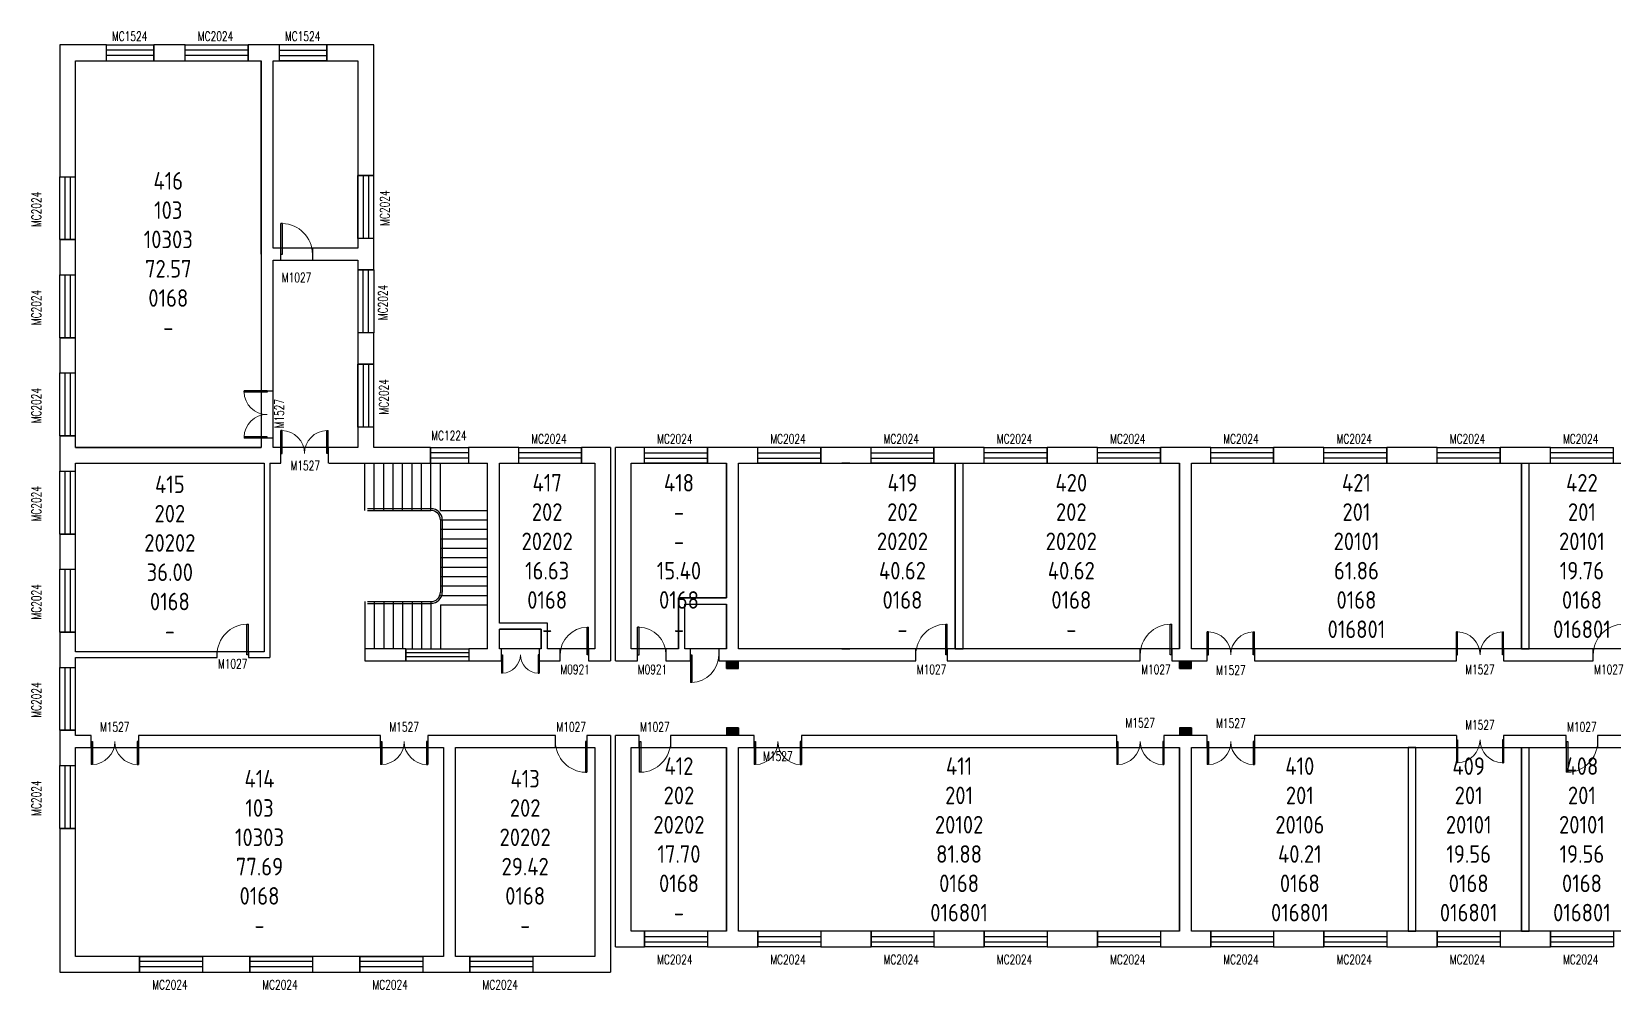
# Model space of a CAD drawing. Extents: x 249617 to 340609, y 30791 to 61243.
# Drawn here: x 249617 to 299901, y 30791 to 61243 of the extents above; entities that cross this region are included whole.
import ezdxf

# ---------------------------------------------------------------- set-up
doc = ezdxf.new("R2010")
doc.units = 0
doc.header["$LTSCALE"] = 1000
doc.header["$MEASUREMENT"] = 0
for name, color, linetype in [('body', 30, 'Continuous'), ('RM', 4, 'Continuous'), ('RM$', 5, 'Continuous'), ('RM$TXT', 5, 'Continuous')]:
    doc.layers.add(name, color=color, linetype=linetype)
doc.layers.get('0').freeze()
doc.styles.add('_TCH_WINDOW', font='SIMPLEX', dxfattribs={"height": 3.5, "bigfont": 'GBCBIG'})
doc.styles.add('HZ', font='gbenor.shx', dxfattribs={"bigfont": 'hztxt.shx'})

# ---------------------------------------------------------------- blocks, each defined once
blk = doc.blocks.new('$TCHSYS$WIN2D')
for p, q in [((-0.5, 0.5), (0.5, 0.5)), ((-0.5, 0.5), (-0.5, -0.5)), ((0.5, 0.5), (0.5, -0.5)), ((0.5, 0.167), (-0.5, 0.167)), ((0.5, -0.167), (-0.5, -0.167)), ((-0.5, -0.5), (0.5, -0.5))]:
    blk.add_line(p, q)
blk = doc.blocks.new('$DorLib2D$00000002')
for p, q in [((-0.5, 0), (-0.5, 0.4875)), ((-0.475, 0.4875), (-0.5, 0.4875)), ((-0.475, 0), (-0.475, 0.4875)), ((0.475, 0), (0.475, 0.4875)), ((0.475, 0.4875), (0.5, 0.4875)), ((0.5, 0), (0.5, 0.4875)), ((-0.5, 0), (-0.475, 0)), ((0.5, 0), (0.475, 0))]:
    blk.add_line(p, q)
at = {"lineweight": 13}
for centre, start, end in [((-0.4875, 0), 0, 88.53072), ((0.4875, 0), 91.46928, 180)]:
    blk.add_arc(centre, 0.4875, start, end, dxfattribs=at)
blk = doc.blocks.new('$DorLib2D$00000001')
for p, q in [((0.45, 0.975), (0.5, 0.975)), ((0.45, 0), (0.45, 0.975)), ((0.5, 0), (0.5, 0.975)), ((0.5, 0), (0.45, 0))]:
    blk.add_line(p, q)
at = {"lineweight": 13}
blk.add_arc((0.475, 0), 0.975, 91.4693, 180, dxfattribs=at)

msp = doc.modelspace()

# ---------------------------------------------------------------- hatches: boundary and pattern name
at = {"layer": 'body'}
for points in [[(272091, 40989), (272091, 41239), (271711, 41239), (271711, 40989)], [(286491, 40989), (286491, 41239), (286111, 41239), (286111, 40989)], [(271711, 39110), (271711, 38859), (272091, 38859), (272091, 39110)], [(286111, 39110), (286111, 38859), (286491, 38859), (286491, 39110)]]:
    msp.add_hatch(color=30, dxfattribs=at).paths.add_polyline_path(points)

# ---------------------------------------------------------------- linework, layer by layer
at = {"layer": 'body', "color": 30}
for p, q in [((252001, 60819), (250511, 60819)), ((250511, 60819), (250511, 56629)), ((252001, 60319), (252001, 60819)), ((254501, 60819), (253501, 60819)), ((253501, 60819), (253501, 60319)), ((254501, 60319), (254501, 60819)), ((257101, 60819), (256501, 60819)), ((256501, 60819), (256501, 60319)), ((257501, 60819), (257101, 60819)), ((257501, 60319), (257501, 60819)), ((260491, 60819), (259001, 60819)), ((259001, 60819), (259001, 60319)), ((260491, 56669), (260491, 60819)), ((251011, 60319), (252001, 60319)), ((251011, 56629), (251011, 60319)), ((253501, 60319), (254501, 60319)), ((256501, 60319), (256911, 60319)), ((256911, 54169), (256911, 60319)), ((257291, 60319), (257501, 60319)), ((257291, 54359), (257291, 60319)), ((259001, 60319), (259991, 60319)), ((259991, 60319), (259991, 56669)), ((250511, 56629), (251011, 56629)), ((259991, 56669), (260491, 56669)), ((251011, 54629), (250511, 54629)), ((250511, 54629), (250511, 53509)), ((251011, 53509), (251011, 54629)), ((257541, 54359), (257291, 54359)), ((257541, 53979), (257541, 54359)), ((259991, 54359), (258541, 54359)), ((258541, 54359), (258541, 53979)), ((260491, 54669), (259991, 54669)), ((259991, 54669), (259991, 54359)), ((260491, 54169), (260491, 54669)), ((256911, 54169), (256911, 49819)), ((257291, 49819), (257291, 53979)), ((257291, 53979), (257541, 53979)), ((258541, 53979), (259991, 53979)), ((259991, 53979), (259991, 53669)), ((260491, 53669), (260491, 54169)), ((250511, 53509), (251011, 53509)), ((259991, 53669), (260491, 53669)), ((251011, 51509), (250511, 51509)), ((250511, 51509), (250511, 50389)), ((251011, 50389), (251011, 51509)), ((259991, 51669), (259991, 50669)), ((260491, 51669), (259991, 51669)), ((260491, 50669), (260491, 51669)), ((250511, 50389), (251011, 50389)), ((259991, 50669), (260491, 50669)), ((256911, 49819), (257291, 49819)), ((251011, 48389), (250511, 48389)), ((250511, 48389), (250511, 47829)), ((251011, 48019), (251011, 48389)), ((257291, 48319), (256911, 48319)), ((256911, 48319), (256911, 48019)), ((257291, 48019), (257291, 48319)), ((260491, 48669), (259991, 48669)), ((259991, 48669), (259991, 48019)), ((260491, 48019), (260491, 48669)), ((250511, 47829), (250511, 47269)), ((251011, 48019), (256911, 48019)), ((257541, 48019), (257291, 48019)), ((257541, 47519), (257541, 48019)), ((259991, 48019), (259041, 48019)), ((259041, 48019), (259041, 47519)), ((262301, 48019), (260491, 48019)), ((262301, 47519), (262301, 48019)), ((264301, 48019), (263501, 48019)), ((263501, 48019), (263501, 47519)), ((265101, 48019), (264301, 48019)), ((265101, 47519), (265101, 48019)), ((268021, 48019), (267101, 48019)), ((267101, 48019), (267101, 47519)), ((268021, 48019), (268021, 41239)), ((268181, 41239), (268181, 48019)), ((269101, 48019), (268181, 48019)), ((269101, 47519), (269101, 48019)), ((271901, 48019), (271101, 48019)), ((271101, 48019), (271101, 47519)), ((272701, 48019), (271901, 48019)), ((272701, 47519), (272701, 48019)), ((276301, 48019), (274701, 48019)), ((274701, 48019), (274701, 47519)), ((276301, 47519), (276301, 48019)), ((279901, 48019), (278301, 48019)), ((278301, 48019), (278301, 47519)), ((279901, 47519), (279901, 48019)), ((283501, 48019), (281901, 48019)), ((281901, 48019), (281901, 47519)), ((283501, 47519), (283501, 48019)), ((286301, 48019), (285501, 48019)), ((285501, 48019), (285501, 47519)), ((287101, 48019), (286301, 48019)), ((287101, 47519), (287101, 48019)), ((290701, 48019), (289101, 48019)), ((289101, 48019), (289101, 47519)), ((290701, 47519), (290701, 48019)), ((294301, 48019), (292701, 48019)), ((292701, 48019), (292701, 47519)), ((294301, 47519), (294301, 48019)), ((297901, 48019), (296301, 48019)), ((296301, 48019), (296301, 47519)), ((297901, 47519), (297901, 48019)), ((250511, 47269), (251011, 47269)), ((251011, 47519), (257011, 47519)), ((251011, 47269), (251011, 47519)), ((257011, 47519), (257011, 41519)), ((257191, 47519), (257541, 47519)), ((257191, 47519), (257191, 41339)), ((259062, 47519), (260301, 47519)), ((260211, 46019), (260211, 47519)), ((260301, 47519), (262301, 47519)), ((260511, 46019), (260511, 47519)), ((260811, 46019), (260811, 47519)), ((261111, 46019), (261111, 47519)), ((261411, 46019), (261411, 47519)), ((261711, 46019), (261711, 47519)), ((262011, 46019), (262011, 47519)), ((262311, 46019), (262311, 47519)), ((262611, 46019), (262611, 47519)), ((263501, 47519), (264111, 47519)), ((264111, 42339), (264111, 47519)), ((264491, 47519), (265101, 47519)), ((264491, 42439), (264491, 47519)), ((267101, 47519), (267521, 47519)), ((267521, 47519), (267521, 41619)), ((268681, 41619), (268681, 47519)), ((268681, 47519), (269101, 47519)), ((271101, 47519), (271711, 47519)), ((271711, 43239), (271711, 47519)), ((272091, 47519), (272701, 47519)), ((272091, 43139), (272091, 47519)), ((274701, 47519), (276301, 47519)), ((275626, 47519), (275376, 47519)), ((278301, 47519), (279901, 47519)), ((278976, 41619), (278976, 47519)), ((278976, 47519), (279226, 47519)), ((279226, 41619), (279226, 47519)), ((281901, 47519), (283501, 47519)), ((285501, 47519), (286111, 47519)), ((286111, 41619), (286111, 47519)), ((286491, 41619), (286491, 47519)), ((286491, 47519), (287101, 47519)), ((289101, 47519), (290701, 47519)), ((292701, 47519), (294301, 47519)), ((296301, 47519), (297901, 47519)), ((296976, 41619), (296976, 47519)), ((296976, 47519), (297226, 47519)), ((297226, 41619), (297226, 47519)), ((260291, 46079), (262311, 46079)), ((260291, 46019), (262311, 46019)), ((262611, 46019), (264111, 46019)), ((251011, 45269), (250511, 45269)), ((250511, 45269), (250511, 44149)), ((251011, 44149), (251011, 45269)), ((262611, 45719), (262611, 43419)), ((262611, 45719), (264111, 45719)), ((262611, 45419), (264111, 45419)), ((262671, 45719), (262671, 43419)), ((262611, 45119), (264111, 45119)), ((262611, 44819), (264111, 44819)), ((262611, 44519), (264111, 44519)), ((250511, 44149), (251011, 44149)), ((262611, 44219), (264111, 44219)), ((262611, 43919), (264111, 43919)), ((262611, 43619), (264111, 43619)), ((262611, 43319), (264111, 43319)), ((260211, 43119), (260211, 41619)), ((260291, 43119), (262311, 43119)), ((260291, 43059), (262311, 43059)), ((260511, 43119), (260511, 41619)), ((260811, 43119), (260811, 41619)), ((261111, 43119), (261111, 41619)), ((261411, 43119), (261411, 41619)), ((261711, 43119), (261711, 41619)), ((262011, 43119), (262011, 41619)), ((262311, 43119), (262311, 41619)), ((262611, 43019), (264111, 43019)), ((262611, 43019), (262611, 41619)), ((270184, 41619), (270184, 43239)), ((270184, 43239), (271711, 43239)), ((270384, 41619), (270384, 43039)), ((270384, 43039), (271711, 43039)), ((271711, 41619), (271711, 43039)), ((272091, 41619), (272091, 43139)), ((264111, 41619), (264111, 42339)), ((266017, 42439), (264491, 42439)), ((264491, 41619), (264491, 42239)), ((265817, 42239), (264491, 42239)), ((265817, 41619), (265817, 42239)), ((266017, 41619), (266017, 42439)), ((251011, 42149), (250511, 42149)), ((250511, 42149), (250511, 41429)), ((251011, 41519), (251011, 42149)), ((250511, 41429), (250511, 41029)), ((255511, 41519), (251011, 41519)), ((251011, 41339), (255511, 41339)), ((251011, 41029), (251011, 41339)), ((255511, 41339), (255511, 41519)), ((257011, 41519), (256511, 41519)), ((256511, 41519), (256511, 41339)), ((256511, 41339), (257191, 41339)), ((261518, 41619), (260211, 41619)), ((260211, 41619), (260211, 41239)), ((260211, 41239), (261518, 41239)), ((261518, 41239), (261518, 41619)), ((264111, 41619), (263518, 41619)), ((263518, 41619), (263518, 41239)), ((263518, 41239), (264301, 41239)), ((264301, 41239), (264554, 41239)), ((264554, 41619), (264491, 41619)), ((264554, 41239), (264554, 41619)), ((265817, 41619), (265754, 41619)), ((265754, 41619), (265754, 41239)), ((265754, 41239), (265917, 41239)), ((265917, 41239), (266421, 41239)), ((266421, 41619), (266017, 41619)), ((266421, 41239), (266421, 41619)), ((267521, 41619), (267321, 41619)), ((267321, 41619), (267321, 41239)), ((267321, 41239), (268021, 41239)), ((268181, 41239), (268881, 41239)), ((268881, 41619), (268681, 41619)), ((268881, 41239), (268881, 41619)), ((270184, 41619), (269781, 41619)), ((269781, 41619), (269781, 41239)), ((269781, 41239), (270284, 41239)), ((270284, 41239), (270559, 41239)), ((270559, 41619), (270384, 41619)), ((270559, 41239), (270559, 41619)), ((271711, 41619), (271459, 41619)), ((271459, 41619), (271459, 41239)), ((271459, 41239), (271901, 41239)), ((271711, 40989), (271711, 41239)), ((271711, 41239), (272091, 41239)), ((271901, 41239), (277726, 41239)), ((277726, 41619), (272091, 41619)), ((272091, 40989), (272091, 41239)), ((275376, 41619), (275626, 41619)), ((277726, 41239), (277726, 41619)), ((284861, 41619), (278726, 41619)), ((278726, 41619), (278726, 41239)), ((278726, 41239), (284861, 41239)), ((278976, 41619), (279226, 41619)), ((284861, 41239), (284861, 41619)), ((286111, 41619), (285861, 41619)), ((285861, 41619), (285861, 41239)), ((285861, 41239), (286301, 41239)), ((286111, 40989), (286111, 41239)), ((286111, 41239), (286491, 41239)), ((286301, 41239), (286991, 41239)), ((286991, 41619), (286491, 41619)), ((286491, 40989), (286491, 41239)), ((286991, 41239), (286991, 41619)), ((294911, 41619), (288491, 41619)), ((288491, 41619), (288491, 41239)), ((288491, 41239), (294911, 41239)), ((294911, 41239), (294911, 41619)), ((299261, 41619), (296411, 41619)), ((296411, 41619), (296411, 41239)), ((296411, 41239), (299261, 41239)), ((296976, 41619), (297226, 41619)), ((299261, 41239), (299261, 41619)), ((250511, 41029), (251011, 41029)), ((271711, 40989), (272091, 40989)), ((286111, 40989), (286491, 40989)), ((251011, 39029), (250511, 39029)), ((250511, 39029), (250511, 38669)), ((251011, 38859), (251011, 39029)), ((251511, 38859), (251011, 38859)), ((251511, 38479), (251511, 38859)), ((260711, 38859), (253011, 38859)), ((253011, 38859), (253011, 38479)), ((260711, 38479), (260711, 38859)), ((262901, 38859), (262211, 38859)), ((262211, 38859), (262211, 38479)), ((266271, 38859), (262901, 38859)), ((266271, 38479), (266271, 38859)), ((268021, 38859), (267271, 38859)), ((267271, 38859), (267271, 38479)), ((268021, 38859), (268021, 31339)), ((268181, 32139), (268181, 38859)), ((268931, 38859), (268181, 38859)), ((268931, 38479), (268931, 38859)), ((271901, 38859), (269931, 38859)), ((269931, 38859), (269931, 38479)), ((271711, 39110), (271711, 38859)), ((272091, 39110), (271711, 39110)), ((272091, 38859), (271711, 38859)), ((272591, 38859), (271901, 38859)), ((272091, 39110), (272091, 38859)), ((272591, 38479), (272591, 38859)), ((284111, 38859), (274091, 38859)), ((274091, 38859), (274091, 38479)), ((284111, 38479), (284111, 38859)), ((286301, 38859), (285611, 38859)), ((285611, 38859), (285611, 38479)), ((286111, 39110), (286111, 38859)), ((286491, 39110), (286111, 39110)), ((286491, 38859), (286111, 38859)), ((286991, 38859), (286301, 38859)), ((286491, 39110), (286491, 38859)), ((286991, 38479), (286991, 38859)), ((288491, 38859), (288491, 38479)), ((294911, 38859), (288491, 38859)), ((294911, 38859), (294911, 38479)), ((298401, 38859), (296411, 38859)), ((296411, 38859), (296411, 38479)), ((298401, 38479), (298401, 38859)), ((301326, 38859), (299401, 38859)), ((299401, 38859), (299401, 38479)), ((250511, 38669), (250511, 37909)), ((251011, 38479), (251511, 38479)), ((251011, 37909), (251011, 38479)), ((253011, 38479), (260711, 38479)), ((262211, 38479), (262711, 38479)), ((262711, 38479), (262711, 37179)), ((263091, 38479), (266271, 38479)), ((263091, 37179), (263091, 38479)), ((267271, 38479), (267521, 38479)), ((267521, 38479), (267521, 31839)), ((268681, 32639), (268681, 38479)), ((268681, 38479), (268931, 38479)), ((269931, 38479), (271711, 38479)), ((271711, 32639), (271711, 38479)), ((272091, 32639), (272091, 38479)), ((272091, 38479), (272591, 38479)), ((274091, 38479), (284111, 38479)), ((285611, 38479), (286111, 38479)), ((286111, 32639), (286111, 38479)), ((286491, 32639), (286491, 38479)), ((286491, 38479), (286991, 38479)), ((288491, 38479), (294911, 38479)), ((293376, 38479), (293376, 36879)), ((293626, 38479), (293376, 38479)), ((293626, 36879), (293626, 38479)), ((296411, 38479), (298401, 38479)), ((296976, 32639), (296976, 38479)), ((296976, 38479), (297226, 38479)), ((297226, 32639), (297226, 38479)), ((299401, 38479), (301326, 38479)), ((250511, 37909), (251011, 37909)), ((262711, 37179), (262711, 31839)), ((263091, 31839), (263091, 37179)), ((293376, 36879), (293376, 32639)), ((293626, 32639), (293626, 36879)), ((251011, 35909), (250511, 35909)), ((250511, 35909), (250511, 31339)), ((251011, 31839), (251011, 35909)), ((269101, 32639), (268681, 32639)), ((269101, 32139), (269101, 32639)), ((271711, 32639), (271101, 32639)), ((271101, 32639), (271101, 32139)), ((272701, 32639), (272091, 32639)), ((272701, 32139), (272701, 32639)), ((276301, 32639), (274701, 32639)), ((274701, 32639), (274701, 32139)), ((276301, 32139), (276301, 32639)), ((279901, 32639), (278301, 32639)), ((278301, 32639), (278301, 32139)), ((279901, 32139), (279901, 32639)), ((283501, 32639), (281901, 32639)), ((281901, 32639), (281901, 32139)), ((283501, 32139), (283501, 32639)), ((286111, 32639), (285501, 32639)), ((285501, 32639), (285501, 32139)), ((287101, 32639), (286491, 32639)), ((287101, 32139), (287101, 32639)), ((290701, 32639), (289101, 32639)), ((289101, 32639), (289101, 32139)), ((290701, 32139), (290701, 32639)), ((294301, 32639), (292701, 32639)), ((292701, 32639), (292701, 32139)), ((293376, 32639), (293626, 32639)), ((294301, 32139), (294301, 32639)), ((297901, 32639), (296301, 32639)), ((296301, 32639), (296301, 32139)), ((296976, 32639), (297226, 32639)), ((297901, 32139), (297901, 32639)), ((253051, 31839), (251011, 31839)), ((253051, 31339), (253051, 31839)), ((256551, 31839), (255051, 31839)), ((255051, 31839), (255051, 31339)), ((256551, 31339), (256551, 31839)), ((260051, 31839), (258551, 31839)), ((258551, 31839), (258551, 31339)), ((260051, 31339), (260051, 31839)), ((262711, 31839), (262051, 31839)), ((262051, 31839), (262051, 31339)), ((263551, 31839), (263091, 31839)), ((263551, 31339), (263551, 31839)), ((267521, 31839), (265551, 31839)), ((265551, 31839), (265551, 31339)), ((268181, 32139), (269101, 32139)), ((271101, 32139), (271901, 32139)), ((271901, 32139), (272701, 32139)), ((274701, 32139), (276301, 32139)), ((278301, 32139), (279901, 32139)), ((281901, 32139), (283501, 32139)), ((285501, 32139), (286301, 32139)), ((286301, 32139), (287101, 32139)), ((289101, 32139), (290701, 32139)), ((292701, 32139), (294301, 32139)), ((296301, 32139), (297901, 32139)), ((250511, 31339), (253051, 31339)), ((255051, 31339), (256551, 31339)), ((258551, 31339), (260051, 31339)), ((262051, 31339), (262901, 31339)), ((262901, 31339), (263551, 31339)), ((265551, 31339), (268021, 31339))]:
    msp.add_line(p, q, dxfattribs=at)
for centre, radius, start, end in [((262311, 45719), 360, 0, 90), ((262311, 45719), 300, 0, 90), ((262311, 43419), 300, 270, 0), ((262311, 43419), 360, 270, 0)]:
    msp.add_arc(centre, radius, start, end, dxfattribs=at)
at = {"layer": 'RM'}
for points in [[(257291, 60319), (259991, 60319), (259991, 54359), (257291, 54359)], [(257291, 53979), (259991, 53979), (259991, 48019), (257291, 48019)], [(270384, 43039), (271711, 43039), (271711, 41619), (270384, 41619)], [(264491, 42239), (265817, 42239), (265817, 41619), (264491, 41619)]]:
    msp.add_lwpolyline(points, close=True, dxfattribs=at)
at = {"layer": 'RM$'}
for points in [[(251011, 60319), (256911, 60319), (256911, 48019), (251011, 48019)], [(251011, 47519), (257011, 47519), (257011, 41519), (251011, 41519)], [(264491, 47519), (267521, 47519), (267521, 41619), (266017, 41619), (266017, 42439), (264491, 42439)], [(268681, 47519), (271711, 47519), (271711, 43239), (270184, 43239), (270184, 41619), (268681, 41619)], [(272091, 47519), (278976, 47519), (278976, 41619), (272091, 41619)], [(279226, 47519), (286111, 47519), (286111, 41619), (279226, 41619)], [(286491, 47519), (296976, 47519), (296976, 41619), (286491, 41619)], [(297226, 47519), (300576, 47519), (300576, 41619), (297226, 41619)], [(251011, 38479), (262711, 38479), (262711, 31839), (251011, 31839)], [(263091, 38479), (267521, 38479), (267521, 31839), (263091, 31839)], [(268681, 38479), (271711, 38479), (271711, 32639), (268681, 32639)], [(272091, 38479), (286111, 38479), (286111, 32639), (272091, 32639)], [(286491, 38479), (293376, 38479), (293376, 32639), (286491, 32639)], [(293626, 38479), (296976, 38479), (296976, 32639), (293626, 32639)], [(297226, 38479), (300576, 38479), (300576, 32639), (297226, 32639)]]:
    msp.add_lwpolyline(points, close=True, dxfattribs=at)

# ---------------------------------------------------------------- block references
at = {"layer": 'body', "color": 30}
ref = msp.add_blockref('$TCHSYS$WIN2D', (252751, 60569), dxfattribs=dict(at, xscale=1500, yscale=-500, zscale=1500))
ref.add_attrib('A', 'MC1524', (252171, 60946), dxfattribs={"layer": '0', "height": 297.5, "style": '_TCH_WINDOW', "width": 0.705882})
ref = msp.add_blockref('$TCHSYS$WIN2D', (255501, 60569), dxfattribs=dict(at, xscale=2000, yscale=-500, zscale=2000))
ref.add_attrib('A', 'MC2024', (254901, 60946), dxfattribs={"layer": '0', "height": 297.5, "style": '_TCH_WINDOW', "width": 0.705882})
ref = msp.add_blockref('$TCHSYS$WIN2D', (258251, 60569), dxfattribs=dict(at, xscale=-1500, yscale=-500, zscale=-1500))
ref.add_attrib('A', 'MC1524', (257671, 60946), dxfattribs={"layer": '0', "height": 297.5, "style": '_TCH_WINDOW', "width": 0.705882})
ref = msp.add_blockref('$TCHSYS$WIN2D', (250761, 55629), dxfattribs=dict(at, xscale=2000, yscale=500, zscale=2000, rotation=90))
ref.add_attrib('A', 'MC2024', (249915, 55029), dxfattribs={"layer": '0', "height": 297.5, "rotation": 90, "style": '_TCH_WINDOW', "width": 0.705882})
ref = msp.add_blockref('$TCHSYS$WIN2D', (260241, 55669), dxfattribs=dict(at, xscale=-2000, yscale=500, zscale=-2000, rotation=270))
ref.add_attrib('A', 'MC2024', (260992, 55069), dxfattribs={"layer": '0', "height": 297.5, "rotation": 90, "style": '_TCH_WINDOW', "width": 0.705882})
ref = msp.add_blockref('$DorLib2D$00000001', (258041, 54169), dxfattribs=dict(at, xscale=1000, yscale=-1000, zscale=1000, rotation=180))
ref.add_attrib('A', 'M1027', (257571, 53275), dxfattribs={"layer": '0', "height": 297.5, "style": '_TCH_WINDOW', "width": 0.705882})
ref = msp.add_blockref('$TCHSYS$WIN2D', (250761, 52509), dxfattribs=dict(at, xscale=2000, yscale=500, zscale=2000, rotation=90))
ref.add_attrib('A', 'MC2024', (249915, 51909), dxfattribs={"layer": '0', "height": 297.5, "rotation": 90, "style": '_TCH_WINDOW', "width": 0.705882})
ref = msp.add_blockref('$TCHSYS$WIN2D', (260241, 52669), dxfattribs=dict(at, xscale=2000, yscale=500, zscale=2000, rotation=270))
ref.add_attrib('A', 'MC2024', (260935, 52069), dxfattribs={"layer": '0', "height": 297.5, "rotation": 90, "style": '_TCH_WINDOW', "width": 0.705882})
ref = msp.add_blockref('$TCHSYS$WIN2D', (250761, 49389), dxfattribs=dict(at, xscale=2000, yscale=500, zscale=2000, rotation=90))
ref.add_attrib('A', 'MC2024', (249915, 48789), dxfattribs={"layer": '0', "height": 297.5, "rotation": 90, "style": '_TCH_WINDOW', "width": 0.705882})
ref = msp.add_blockref('$TCHSYS$WIN2D', (260241, 49669), dxfattribs=dict(at, xscale=-2000, yscale=500, zscale=-2000, rotation=270))
ref.add_attrib('A', 'MC2024', (260964, 49069), dxfattribs={"layer": '0', "height": 297.5, "rotation": 90, "style": '_TCH_WINDOW', "width": 0.705882})
ref = msp.add_blockref('$DorLib2D$00000002', (257101, 49069), dxfattribs=dict(at, xscale=1500, yscale=1500, zscale=1500, rotation=90))
ref.add_attrib('A', 'M1527', (257634, 48628), dxfattribs={"layer": '0', "height": 297.5, "rotation": 90, "style": '_TCH_WINDOW', "width": 0.705882})
ref = msp.add_blockref('$DorLib2D$00000002', (258291, 47829), dxfattribs=dict(at, xscale=1500, yscale=1500, zscale=1500))
ref.add_attrib('A', 'M1527', (257849, 47296), dxfattribs={"layer": '0', "height": 297.5, "style": '_TCH_WINDOW', "width": 0.705882})
ref = msp.add_blockref('$TCHSYS$WIN2D', (262901, 47769), dxfattribs=dict(at, xscale=1200, yscale=500, zscale=1200))
ref.add_attrib('A', 'MC1224', (262321, 48249), dxfattribs={"layer": '0', "height": 297.5, "style": '_TCH_WINDOW', "width": 0.705882})
ref = msp.add_blockref('$TCHSYS$WIN2D', (266101, 47769), dxfattribs=dict(at, xscale=2000, yscale=-500, zscale=2000))
ref.add_attrib('A', 'MC2024', (265501, 48146), dxfattribs={"layer": '0', "height": 297.5, "style": '_TCH_WINDOW', "width": 0.705882})
ref = msp.add_blockref('$TCHSYS$WIN2D', (270101, 47769), dxfattribs=dict(at, xscale=-2000, yscale=-500, zscale=-2000))
ref.add_attrib('A', 'MC2024', (269501, 48146), dxfattribs={"layer": '0', "height": 297.5, "style": '_TCH_WINDOW', "width": 0.705882})
ref = msp.add_blockref('$TCHSYS$WIN2D', (273701, 47769), dxfattribs=dict(at, xscale=-2000, yscale=-500, zscale=-2000))
ref.add_attrib('A', 'MC2024', (273101, 48146), dxfattribs={"layer": '0', "height": 297.5, "style": '_TCH_WINDOW', "width": 0.705882})
ref = msp.add_blockref('$TCHSYS$WIN2D', (277301, 47769), dxfattribs=dict(at, xscale=-2000, yscale=-500, zscale=-2000))
ref.add_attrib('A', 'MC2024', (276701, 48146), dxfattribs={"layer": '0', "height": 297.5, "style": '_TCH_WINDOW', "width": 0.705882})
ref = msp.add_blockref('$TCHSYS$WIN2D', (280901, 47769), dxfattribs=dict(at, xscale=2000, yscale=-500, zscale=2000))
ref.add_attrib('A', 'MC2024', (280301, 48146), dxfattribs={"layer": '0', "height": 297.5, "style": '_TCH_WINDOW', "width": 0.705882})
ref = msp.add_blockref('$TCHSYS$WIN2D', (284501, 47769), dxfattribs=dict(at, xscale=2000, yscale=-500, zscale=2000))
ref.add_attrib('A', 'MC2024', (283901, 48146), dxfattribs={"layer": '0', "height": 297.5, "style": '_TCH_WINDOW', "width": 0.705882})
ref = msp.add_blockref('$TCHSYS$WIN2D', (288101, 47769), dxfattribs=dict(at, xscale=2000, yscale=-500, zscale=2000))
ref.add_attrib('A', 'MC2024', (287501, 48146), dxfattribs={"layer": '0', "height": 297.5, "style": '_TCH_WINDOW', "width": 0.705882})
ref = msp.add_blockref('$TCHSYS$WIN2D', (291701, 47769), dxfattribs=dict(at, xscale=2000, yscale=-500, zscale=2000))
ref.add_attrib('A', 'MC2024', (291101, 48146), dxfattribs={"layer": '0', "height": 297.5, "style": '_TCH_WINDOW', "width": 0.705882})
ref = msp.add_blockref('$TCHSYS$WIN2D', (295301, 47769), dxfattribs=dict(at, xscale=2000, yscale=-500, zscale=2000))
ref.add_attrib('A', 'MC2024', (294701, 48146), dxfattribs={"layer": '0', "height": 297.5, "style": '_TCH_WINDOW', "width": 0.705882})
ref = msp.add_blockref('$TCHSYS$WIN2D', (298901, 47769), dxfattribs=dict(at, xscale=2000, yscale=-500, zscale=2000))
ref.add_attrib('A', 'MC2024', (298301, 48146), dxfattribs={"layer": '0', "height": 297.5, "style": '_TCH_WINDOW', "width": 0.705882})
ref = msp.add_blockref('$TCHSYS$WIN2D', (250761, 46269), dxfattribs=dict(at, xscale=2000, yscale=500, zscale=2000, rotation=90))
ref.add_attrib('A', 'MC2024', (249915, 45669), dxfattribs={"layer": '0', "height": 297.5, "rotation": 90, "style": '_TCH_WINDOW', "width": 0.705882})
ref = msp.add_blockref('$TCHSYS$WIN2D', (250761, 43149), dxfattribs=dict(at, xscale=2000, yscale=500, zscale=2000, rotation=90))
ref.add_attrib('A', 'MC2024', (249915, 42549), dxfattribs={"layer": '0', "height": 297.5, "rotation": 90, "style": '_TCH_WINDOW', "width": 0.705882})
ref = msp.add_blockref('$DorLib2D$00000001', (256011, 41429), dxfattribs=dict(at, xscale=-1000, yscale=-1000, zscale=-1000, rotation=180))
ref.add_attrib('A', 'M1027', (255541, 40996), dxfattribs={"layer": '0', "height": 297.5, "style": '_TCH_WINDOW', "width": 0.705882})
ref = msp.add_blockref('$DorLib2D$00000001', (266871, 41429), dxfattribs=dict(at, xscale=900, yscale=900, zscale=900))
ref.add_attrib('A', 'M0921', (266426, 40816), dxfattribs={"layer": '0', "height": 297.5, "style": '_TCH_WINDOW', "width": 0.705882})
ref = msp.add_blockref('$DorLib2D$00000001', (269331, 41429), dxfattribs=dict(at, xscale=-900, yscale=900, zscale=-900))
ref.add_attrib('A', 'M0921', (268886, 40816), dxfattribs={"layer": '0', "height": 297.5, "style": '_TCH_WINDOW', "width": 0.705882})
ref = msp.add_blockref('$DorLib2D$00000001', (278226, 41429), dxfattribs=dict(at, xscale=1000, yscale=1000, zscale=1000))
ref.add_attrib('A', 'M1027', (277756, 40816), dxfattribs={"layer": '0', "height": 297.5, "style": '_TCH_WINDOW', "width": 0.705882})
ref = msp.add_blockref('$DorLib2D$00000001', (285361, 41429), dxfattribs=dict(at, xscale=1000, yscale=1000, zscale=1000))
ref.add_attrib('A', 'M1027', (284891, 40816), dxfattribs={"layer": '0', "height": 297.5, "style": '_TCH_WINDOW', "width": 0.705882})
ref = msp.add_blockref('$DorLib2D$00000001', (299761, 41429), dxfattribs=dict(at, xscale=1000, yscale=1000, zscale=1000))
ref.add_attrib('A', 'M1027', (299291, 40816), dxfattribs={"layer": '0', "height": 297.5, "style": '_TCH_WINDOW', "width": 0.705882})
ref = msp.add_blockref('$DorLib2D$00000002', (287741, 41429), dxfattribs=dict(at, xscale=1500, yscale=1500, zscale=1500))
ref.add_attrib('A', 'M1527', (287271, 40793), dxfattribs={"layer": '0', "height": 297.5, "style": '_TCH_WINDOW', "width": 0.705882})
ref = msp.add_blockref('$DorLib2D$00000002', (295661, 41429), dxfattribs=dict(at, xscale=-1500, yscale=1500, zscale=-1500))
ref.add_attrib('A', 'M1527', (295191, 40811), dxfattribs={"layer": '0', "height": 297.5, "style": '_TCH_WINDOW', "width": 0.705882})
for name, p, xscale, yscale, zscale in [('$TCHSYS$WIN2D', (262518, 41429), 2000, 380, 2000), ('$DorLib2D$00000002', (265154, 41429), -1200, -1200, -1200)]:
    msp.add_blockref(name, p, dxfattribs=dict(at, xscale=xscale, yscale=yscale, zscale=zscale))
at = {"layer": 'body', "color": 30, "xscale": 900, "yscale": 900, "zscale": 900, "rotation": 180}
msp.add_blockref('$DorLib2D$00000001', (271009, 41429), dxfattribs=at)
at = {"layer": 'body', "color": 30}
ref = msp.add_blockref('$TCHSYS$WIN2D', (250761, 40029), dxfattribs=dict(at, xscale=2000, yscale=500, zscale=2000, rotation=90))
ref.add_attrib('A', 'MC2024', (249915, 39429), dxfattribs={"layer": '0', "height": 297.5, "rotation": 90, "style": '_TCH_WINDOW', "width": 0.705882})
ref = msp.add_blockref('$DorLib2D$00000002', (252261, 38669), dxfattribs=dict(at, xscale=1500, yscale=-1500, zscale=1500))
ref.add_attrib('A', 'M1527', (251791, 38986), dxfattribs={"layer": '0', "height": 297.5, "style": '_TCH_WINDOW', "width": 0.705882})
ref = msp.add_blockref('$DorLib2D$00000002', (261461, 38669), dxfattribs=dict(at, xscale=-1500, yscale=-1500, zscale=-1500))
ref.add_attrib('A', 'M1527', (260991, 38986), dxfattribs={"layer": '0', "height": 297.5, "style": '_TCH_WINDOW', "width": 0.705882})
ref = msp.add_blockref('$DorLib2D$00000001', (266771, 38669), dxfattribs=dict(at, xscale=1000, yscale=-1000, zscale=1000))
ref.add_attrib('A', 'M1027', (266301, 38986), dxfattribs={"layer": '0', "height": 297.5, "style": '_TCH_WINDOW', "width": 0.705882})
ref = msp.add_blockref('$DorLib2D$00000001', (269431, 38669), dxfattribs=dict(at, xscale=-1000, yscale=-1000, zscale=-1000))
ref.add_attrib('A', 'M1027', (268961, 38986), dxfattribs={"layer": '0', "height": 297.5, "style": '_TCH_WINDOW', "width": 0.705882})
ref = msp.add_blockref('$DorLib2D$00000002', (284861, 38669), dxfattribs=dict(at, xscale=-1500, yscale=-1500, zscale=-1500))
ref.add_attrib('A', 'M1527', (284391, 39118), dxfattribs={"layer": '0', "height": 297.5, "style": '_TCH_WINDOW', "width": 0.705882})
ref = msp.add_blockref('$DorLib2D$00000002', (287741, 38669), dxfattribs=dict(at, xscale=1500, yscale=-1500, zscale=1500))
ref.add_attrib('A', 'M1527', (287271, 39103), dxfattribs={"layer": '0', "height": 297.5, "style": '_TCH_WINDOW', "width": 0.705882})
ref = msp.add_blockref('$DorLib2D$00000002', (295661, 38729), dxfattribs=dict(at, xscale=1500, yscale=1500, zscale=-1500, rotation=180))
ref.add_attrib('A', 'M1527', (295191, 39050), dxfattribs={"layer": '0', "height": 297.5, "style": '_TCH_WINDOW', "width": 0.705882})
ref = msp.add_blockref('$DorLib2D$00000001', (298901, 38669), dxfattribs=dict(at, xscale=-1000, yscale=-1000, zscale=-1000))
ref.add_attrib('A', 'M1027', (298431, 38986), dxfattribs={"layer": '0', "height": 297.5, "style": '_TCH_WINDOW', "width": 0.705882})
ref = msp.add_blockref('$DorLib2D$00000002', (273341, 38669), dxfattribs=dict(at, xscale=1500, yscale=-1500, zscale=1500))
ref.add_attrib('A', 'M1527', (272871, 38056), dxfattribs={"layer": '0', "height": 297.5, "style": '_TCH_WINDOW', "width": 0.705882})
ref = msp.add_blockref('$TCHSYS$WIN2D', (250761, 36909), dxfattribs=dict(at, xscale=2000, yscale=500, zscale=2000, rotation=90))
ref.add_attrib('A', 'MC2024', (249915, 36309), dxfattribs={"layer": '0', "height": 297.5, "rotation": 90, "style": '_TCH_WINDOW', "width": 0.705882})
ref = msp.add_blockref('$TCHSYS$WIN2D', (270101, 32389), dxfattribs=dict(at, xscale=2000, yscale=-500, zscale=2000, rotation=180))
ref.add_attrib('A', 'MC2024', (269501, 31591), dxfattribs={"layer": '0', "height": 297.5, "style": '_TCH_WINDOW', "width": 0.705882})
ref = msp.add_blockref('$TCHSYS$WIN2D', (273701, 32389), dxfattribs=dict(at, xscale=2000, yscale=-500, zscale=2000, rotation=180))
ref.add_attrib('A', 'MC2024', (273101, 31591), dxfattribs={"layer": '0', "height": 297.5, "style": '_TCH_WINDOW', "width": 0.705882})
ref = msp.add_blockref('$TCHSYS$WIN2D', (277301, 32389), dxfattribs=dict(at, xscale=2000, yscale=-500, zscale=2000, rotation=180))
ref.add_attrib('A', 'MC2024', (276701, 31591), dxfattribs={"layer": '0', "height": 297.5, "style": '_TCH_WINDOW', "width": 0.705882})
ref = msp.add_blockref('$TCHSYS$WIN2D', (280901, 32389), dxfattribs=dict(at, xscale=2000, yscale=-500, zscale=2000, rotation=180))
ref.add_attrib('A', 'MC2024', (280301, 31591), dxfattribs={"layer": '0', "height": 297.5, "style": '_TCH_WINDOW', "width": 0.705882})
ref = msp.add_blockref('$TCHSYS$WIN2D', (284501, 32389), dxfattribs=dict(at, xscale=2000, yscale=-500, zscale=2000, rotation=180))
ref.add_attrib('A', 'MC2024', (283901, 31591), dxfattribs={"layer": '0', "height": 297.5, "style": '_TCH_WINDOW', "width": 0.705882})
ref = msp.add_blockref('$TCHSYS$WIN2D', (288101, 32389), dxfattribs=dict(at, xscale=2000, yscale=-500, zscale=2000, rotation=180))
ref.add_attrib('A', 'MC2024', (287501, 31591), dxfattribs={"layer": '0', "height": 297.5, "style": '_TCH_WINDOW', "width": 0.705882})
ref = msp.add_blockref('$TCHSYS$WIN2D', (291701, 32389), dxfattribs=dict(at, xscale=2000, yscale=-500, zscale=2000, rotation=180))
ref.add_attrib('A', 'MC2024', (291101, 31591), dxfattribs={"layer": '0', "height": 297.5, "style": '_TCH_WINDOW', "width": 0.705882})
ref = msp.add_blockref('$TCHSYS$WIN2D', (295301, 32389), dxfattribs=dict(at, xscale=2000, yscale=-500, zscale=2000, rotation=180))
ref.add_attrib('A', 'MC2024', (294701, 31591), dxfattribs={"layer": '0', "height": 297.5, "style": '_TCH_WINDOW', "width": 0.705882})
ref = msp.add_blockref('$TCHSYS$WIN2D', (298901, 32389), dxfattribs=dict(at, xscale=2000, yscale=-500, zscale=2000, rotation=180))
ref.add_attrib('A', 'MC2024', (298301, 31591), dxfattribs={"layer": '0', "height": 297.5, "style": '_TCH_WINDOW', "width": 0.705882})
ref = msp.add_blockref('$TCHSYS$WIN2D', (254051, 31589), dxfattribs=dict(at, xscale=-2000, yscale=-500, zscale=-2000, rotation=180))
ref.add_attrib('A', 'MC2024', (253451, 30791), dxfattribs={"layer": '0', "height": 297.5, "style": '_TCH_WINDOW', "width": 0.705882})
ref = msp.add_blockref('$TCHSYS$WIN2D', (257551, 31589), dxfattribs=dict(at, xscale=-2000, yscale=-500, zscale=-2000, rotation=180))
ref.add_attrib('A', 'MC2024', (256951, 30791), dxfattribs={"layer": '0', "height": 297.5, "style": '_TCH_WINDOW', "width": 0.705882})
ref = msp.add_blockref('$TCHSYS$WIN2D', (261051, 31589), dxfattribs=dict(at, xscale=-2000, yscale=-500, zscale=-2000, rotation=180))
ref.add_attrib('A', 'MC2024', (260451, 30791), dxfattribs={"layer": '0', "height": 297.5, "style": '_TCH_WINDOW', "width": 0.705882})
ref = msp.add_blockref('$TCHSYS$WIN2D', (264551, 31589), dxfattribs=dict(at, xscale=-2000, yscale=-500, zscale=-2000, rotation=180))
ref.add_attrib('A', 'MC2024', (263951, 30791), dxfattribs={"layer": '0', "height": 297.5, "style": '_TCH_WINDOW', "width": 0.705882})

# ---------------------------------------------------------------- texts
at = {"layer": 'RM$TXT', "char_height": 558.8, "attachment_point": 8, "style": 'HZ'}
for s, insert in [('416^M^J103^M^J10303^M^J72.57^M^J0168^M^J-^M^J', (253961, 51562)), ('415^M^J202^M^J20202^M^J36.00^M^J0168^M^J-^M^J', (254011, 41912)), ('417^M^J202^M^J20202^M^J16.63^M^J0168^M^J-^M^J', (266006, 41962)), ('418^M^J-^M^J-^M^J15.40^M^J0168^M^J-^M^J', (270196, 41962)), ('419^M^J202^M^J20202^M^J40.62^M^J0168^M^J-^M^J', (277301, 41962)), ('420^M^J202^M^J20202^M^J40.62^M^J0168^M^J-^M^J', (282668, 41962)), ('421^M^J201^M^J20101^M^J61.86^M^J0168^M^J016801^M^J', (291733, 41962)), ('422^M^J201^M^J20101^M^J19.76^M^J0168^M^J016801^M^J', (298901, 41962)), ('414^M^J103^M^J10303^M^J77.69^M^J0168^M^J-^M^J', (256861, 32552)), ('413^M^J202^M^J20202^M^J29.42^M^J0168^M^J-^M^J', (265306, 32552)), ('412^M^J202^M^J20202^M^J17.70^M^J0168^M^J-^M^J', (270196, 32952)), ('411^M^J201^M^J20102^M^J81.88^M^J0168^M^J016801^M^J', (279101, 32952)), ('410^M^J201^M^J20106^M^J40.21^M^J0168^M^J016801^M^J', (289933, 32952)), ('409^M^J201^M^J20101^M^J19.56^M^J0168^M^J016801^M^J', (295301, 32952)), ('408^M^J201^M^J20101^M^J19.56^M^J0168^M^J016801^M^J', (298901, 32952))]:
    msp.add_mtext(s, dxfattribs=dict(at, insert=insert))

doc.saveas('drawing.dxf')
